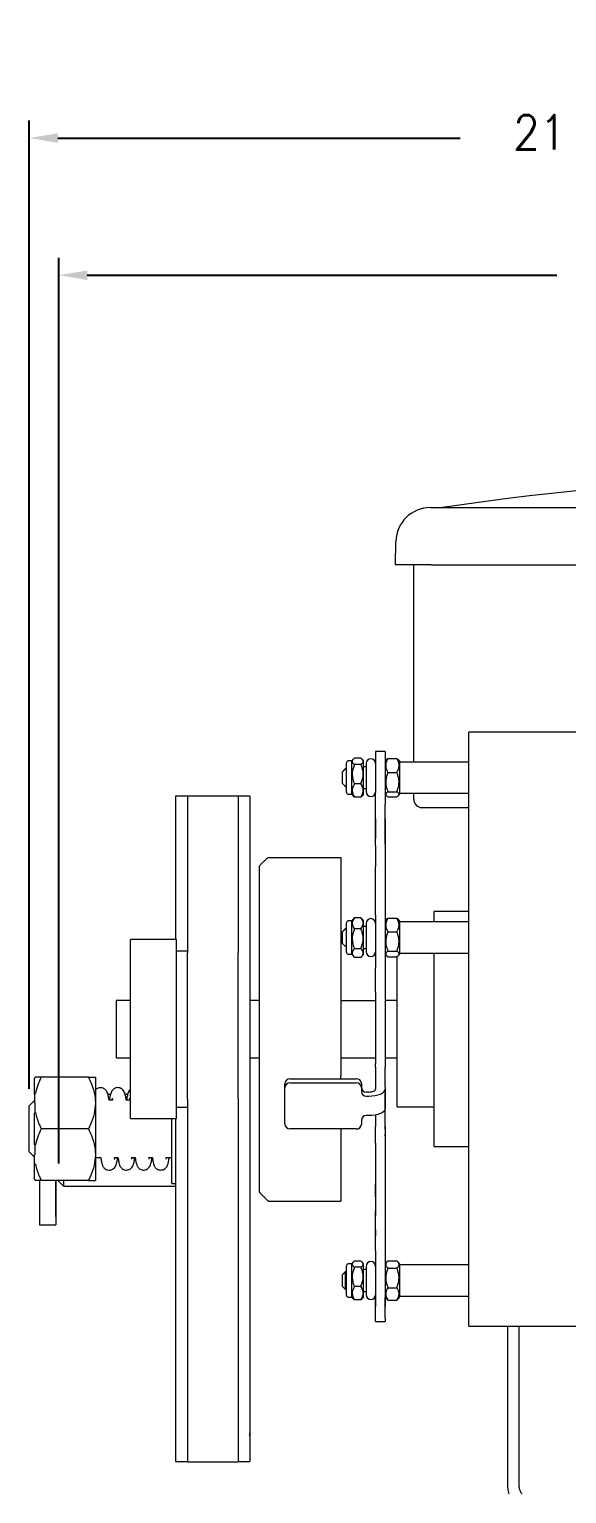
# Model space of a CAD drawing. Extents: x 2.5 to 54.8, y 8.1 to 42.4.
# Drawn here: x 2.52 to 8.38, y 26.49 to 42.45 of the extents above; entities that cross this region are included whole.
import ezdxf

# ---------------------------------------------------------------- set-up
doc = ezdxf.new("R2010")
doc.units = 0
doc.header["$LTSCALE"] = 0.5
doc.header["$MEASUREMENT"] = 0
doc.layers.get('Defpoints').update_dxf_attribs({"linetype": 'CONTINUOUS'})
doc.layers.add('DIM', color=1, linetype='CONTINUOUS')
doc.layers.add('OBJ', color=3, linetype='CONTINUOUS')
doc.styles.add('ROMANS', font='romans.shx', dxfattribs={"width": 0.9, "height": 0.375})
doc.dimstyles.new('GENIE', dxfattribs={"dimscale": 2, "dimtxt": 0.25, "dimasz": 0.156, "dimexe": 0.095, "dimexo": 0.0925, "dimgap": 0.095, "dimtad": 0, "dimtih": 1, "dimtoh": 1, "dimdec": 5, "dimzin": 4, "dimdsep": 46, "dimlunit": 5, "dimtxsty": 'ROMANS', "dimcen": 0.09, "dimadec": 0, "dimazin": 0, "dimtfac": 1, "dimtdec": 5, "dimtofl": 0, "dimtmove": 0, "dimatfit": 3, "dimfxl": 0, "dimfrac": 2, "dimtolj": 1, "dimtzin": 4, "dimarcsym": 0})
doc.dimstyles.new('GENIE1', dxfattribs={"dimscale": 2, "dimtxt": 0.25, "dimasz": 0.156, "dimexe": 0.095, "dimexo": 0.0925, "dimgap": 0.095, "dimtad": 0, "dimtih": 1, "dimtoh": 1, "dimdec": 5, "dimlfac": 1.333333, "dimzin": 4, "dimdsep": 46, "dimlunit": 5, "dimtxsty": 'ROMANS', "dimcen": 0.09, "dimadec": 0, "dimazin": 0, "dimtfac": 1, "dimtdec": 5, "dimtofl": 0, "dimtmove": 0, "dimatfit": 3, "dimfxl": 0, "dimfrac": 2, "dimtolj": 1, "dimtzin": 4, "dimarcsym": 0})

# ---------------------------------------------------------------- blocks, each defined once
blk = doc.blocks.new('*D32')
at = {"layer": 'Defpoints', "color": 0}
for p in [(18.834, 39.767), (18.834, 30.782), (2.841, 29.905)]:
    blk.add_point(p, dxfattribs=at)
at = {"layer": 'DIM', "color": 0, "lineweight": -2}
for p, q in [((2.841, 30.09), (2.841, 39.957)), ((18.834, 30.967), (18.834, 39.957)), ((3.153, 39.767), (8.269, 39.767)), ((18.522, 39.767), (13.406, 39.767))]:
    blk.add_line(p, q, dxfattribs=at)
at = {"layer": 'DIM', "color": 0}
for points in [[(3.153, 39.819), (3.153, 39.715), (2.841, 39.767)], [(18.522, 39.819), (18.522, 39.715), (18.834, 39.767)]]:
    blk.add_solid(points, dxfattribs=at)
at = {"layer": 'DIM', "color": 0, "insert": (10.838, 39.767), "char_height": 0.375, "attachment_point": 5, "style": 'ROMANS'}
blk.add_mtext('\\A1;16\\POPERATOR OUTPUT\\PSHAFT LENGTH', dxfattribs=at)
blk = doc.blocks.new('*D34')
at = {"layer": 'Defpoints', "color": 0}
for p in [(2.521, 41.261), (2.521, 30.72), (18.834, 30.782)]:
    blk.add_point(p, dxfattribs=at)
at = {"layer": 'DIM', "color": 0, "lineweight": -2}
for p, q in [((2.521, 30.905), (2.521, 41.451)), ((18.834, 30.967), (18.834, 41.451)), ((2.833, 41.261), (7.217, 41.261)), ((18.522, 41.261), (14.138, 41.261))]:
    blk.add_line(p, q, dxfattribs=at)
at = {"layer": 'DIM', "color": 0}
for points in [[(2.833, 41.313), (2.833, 41.209), (2.521, 41.261)], [(18.522, 41.313), (18.522, 41.209), (18.834, 41.261)]]:
    blk.add_solid(points, dxfattribs=at)
at = {"layer": 'DIM', "color": 0, "insert": (10.678, 41.261), "char_height": 0.375, "attachment_point": 5, "style": 'ROMANS'}
blk.add_mtext('\\A1;21 3/4 OVERALL LENGTH', dxfattribs=at)

msp = doc.modelspace()

# ---------------------------------------------------------------- linework, layer by layer
at = {"layer": 'OBJ', "linetype": 'Continuous', "lineweight": 15}
for p, q in [((6.8903291, 37.2350812), (6.8968199, 37.2350812)), ((6.8968199, 37.2350812), (14.7718184, 37.2350812)), ((6.5109104, 36.6100773), (6.5153877, 36.8666307)), ((6.8968199, 36.6100773), (6.5109104, 36.6100773)), ((6.7093093, 34.4635497), (6.7093093, 36.6100773)), ((6.8968199, 36.6100773), (14.7718184, 36.6100773)), ((7.30881, 28.514443), (7.30881, 34.7893478)), ((6.0338104, 34.4656711), (6.0338104, 34.4750577)), ((6.0338104, 34.1120513), (6.0338104, 34.4656711)), ((6.1338101, 34.5057142), (6.0638098, 34.5057142)), ((6.1638095, 34.4656711), (6.1638095, 34.4750577)), ((6.1638095, 34.1120513), (6.1638095, 34.4656711)), ((6.2942076, 34.5770426), (6.2942076, 34.4059726)), ((6.3988114, 34.5770426), (6.3988114, 34.4059726)), ((6.4288108, 34.5026541), (6.5248072, 34.5026541)), ((6.5548113, 34.4750577), (6.5548113, 34.4218359)), ((5.9338107, 34.2285572), (5.9338107, 34.3585517)), ((5.9763083, 34.4467102), (5.9763083, 34.4550643)), ((5.9763083, 34.1320447), (5.9763083, 34.4467102)), ((6.1338101, 34.4370045), (6.0638098, 34.4370045)), ((6.1912089, 34.4480525), (6.1912089, 34.1390564)), ((6.2942076, 34.4059726), (6.2942076, 34.132758)), ((6.3988114, 34.4059726), (6.3988114, 34.132758)), ((6.4288108, 34.3494843), (6.5248072, 34.3494843)), ((6.5548113, 34.4218359), (6.5548113, 34.1120513)), ((6.1338101, 34.2248402), (6.0638098, 34.2248402)), ((4.1150101, 34.0900023), (4.1150101, 32.5293462)), ((4.1150101, 34.0836006), (4.1150101, 34.0842765)), ((4.2445071, 34.0899366), (4.2435074, 34.0900023)), ((4.2445071, 34.0917106), (4.2445071, 34.0152196)), ((4.2445071, 34.0152196), (4.2445071, 32.386417)), ((4.7965071, 34.0917106), (4.7965071, 34.0152196)), ((4.7965071, 34.0152196), (4.7965071, 32.386417)), ((4.9240094, 34.0900023), (4.9240094, 30.7525035)), ((6.1338101, 34.0813854), (6.0638098, 34.0813854)), ((6.2942076, 34.0053261), (6.2942076, 34.132758)), ((6.2942076, 33.5803872), (6.2942076, 34.0053261)), ((6.3988114, 34.132758), (6.3988114, 34.0053261)), ((6.3988114, 33.5681472), (6.3988114, 34.0053261)), ((6.4288108, 34.1403893), (6.5248072, 34.1403893)), ((6.4288108, 34.0844548), (6.5248072, 34.0844548)), ((6.7093093, 34.0572995), (6.7093093, 34.1235498)), ((6.2942076, 33.8491995), (6.2942076, 33.631544)), ((6.3988114, 33.8491995), (6.3988114, 33.631544)), ((6.7991105, 33.9674983), (6.8639106, 33.9674983)), ((6.8639106, 33.9674983), (7.30881, 33.9674983)), ((6.2942076, 33.5518146), (6.2942076, 33.631544)), ((6.2942076, 33.5518146), (6.2942076, 33.3242375)), ((6.3988114, 33.631544), (6.3988114, 33.5518146)), ((6.3988114, 33.5518146), (6.3988114, 33.3242375)), ((5.1246096, 33.4239039), (5.9146105, 33.4239039)), ((5.9146105, 33.4239039), (5.9146105, 31.0490765)), ((5.0246099, 33.3293531), (5.0246099, 29.7793474)), ((6.2942076, 32.9920002), (6.2942076, 33.3242375)), ((6.3988114, 33.3242375), (6.3988114, 32.9920002)), ((6.2942076, 32.7955302), (6.2942076, 32.9920002)), ((6.3988114, 32.9920002), (6.3988114, 32.7955302)), ((5.9763083, 32.4060537), (5.9763083, 32.712844)), ((6.0338104, 32.3880597), (6.0338104, 32.7328467)), ((6.1338101, 32.767286), (6.0638098, 32.767286)), ((6.1638095, 32.3880597), (6.1638095, 32.7328467)), ((6.1912089, 32.7058416), (6.1912089, 32.3968361)), ((6.2942076, 32.7955302), (6.2942076, 32.3155673)), ((6.3988114, 32.7955302), (6.3988114, 32.3155673)), ((6.4288108, 32.7620577), (6.5248072, 32.7620577)), ((6.5548113, 32.7328467), (6.5548113, 32.3775092)), ((6.9338077, 32.7213388), (6.9338077, 32.834353)), ((5.9338107, 32.4863369), (5.9338107, 32.6163408)), ((6.1338101, 32.645899), (6.0638098, 32.645899)), ((6.4288108, 32.6136468), (6.5248072, 32.6136468)), ((3.6240087, 30.6381471), (3.6240087, 32.5293462)), ((4.1240072, 30.5793497), (4.1240072, 32.5293462)), ((4.2445071, 32.404289), (4.2435074, 32.4043454)), ((4.2445071, 30.794316), (4.2445071, 32.386417)), ((4.7965071, 30.794316), (4.7965071, 32.386417)), ((5.9763083, 32.3898337), (5.9763083, 32.4060537)), ((6.0338104, 32.369831), (6.0338104, 32.3880597)), ((6.1338101, 32.4299519), (6.0638098, 32.4299519)), ((6.1638095, 32.369831), (6.1638095, 32.3880597)), ((6.4288108, 32.402928), (6.5248072, 32.402928)), ((6.1338101, 32.3353823), (6.0638098, 32.3353823)), ((6.2942076, 32.3155673), (6.2942076, 32.2204251)), ((6.3988114, 32.3155673), (6.3988114, 32.2204251)), ((6.4288108, 32.34062), (6.5248072, 32.34062)), ((6.5288105, 30.7584311), (6.5288105, 32.3498282)), ((6.5548113, 32.3775092), (6.5548113, 32.369831)), ((6.9338077, 30.3515426), (6.9338077, 32.3813389)), ((6.2942076, 31.9618912), (6.2942076, 32.2204251)), ((6.3988114, 32.2204251), (6.3988114, 31.9618912)), ((6.2942076, 31.9618912), (6.2942076, 31.1758514)), ((6.3988114, 32.035463), (6.3988114, 32.0298405)), ((6.3988114, 32.0298405), (6.3988114, 31.9493554)), ((6.3988114, 31.9618912), (6.3988114, 31.1758514)), ((6.3988114, 31.9493554), (6.3988114, 31.9437376)), ((3.4688113, 31.8668476), (3.4688113, 31.8191498)), ((3.4688113, 31.8191498), (3.4688113, 31.4581615)), ((5.9146105, 31.8668476), (6.2942076, 31.8668476)), ((3.4688113, 31.4581615), (3.4688113, 31.2418483)), ((5.9146105, 31.2418483), (6.2942076, 31.2418483)), ((6.2942076, 31.1412103), (6.2942076, 31.1758514)), ((6.2942076, 31.1396193), (6.2942076, 31.1742604)), ((6.2942076, 31.1396193), (6.2942076, 30.9221046)), ((6.3988114, 31.1758514), (6.3988114, 31.1412103)), ((6.3988114, 31.1742604), (6.3988114, 31.1396193)), ((6.3988114, 30.9221046), (6.3988114, 31.1396193)), ((2.5758117, 30.8462002), (2.5758117, 31.0170496)), ((2.6328491, 31.0299984), (2.5867189, 31.0299984)), ((3.1658085, 31.0299984), (2.6508103, 31.0299984)), ((2.8408083, 31.0299984), (2.808772, 31.0299984)), ((3.2408071, 31.0299984), (3.2408071, 30.7487489)), ((5.3038084, 30.9148581), (5.3038084, 30.9590641)), ((5.3638072, 31.0134405), (6.0692071, 31.0134405)), ((5.3638072, 30.9692345), (6.0838079, 30.9692345)), ((5.9146105, 31.0134405), (5.9146105, 31.0490765)), ((6.0692071, 31.0134405), (6.0838079, 31.0134405)), ((6.1388084, 30.9635931), (6.1388084, 30.9193872)), ((2.5758117, 30.8462002), (2.5758117, 30.7490634)), ((4.2445071, 30.794316), (4.2445071, 27.2253916)), ((4.7965071, 30.794316), (4.7965071, 27.2253916)), ((5.3038084, 30.5206133), (5.3038084, 30.9148581)), ((6.1388084, 30.9193872), (6.1388084, 30.8740735)), ((6.2195093, 30.8684322), (6.1938089, 30.8684322)), ((6.1938089, 30.8242262), (6.2195093, 30.8242262)), ((6.2942076, 30.9221046), (6.2942076, 30.8999992)), ((6.3988114, 30.9221046), (6.3988114, 30.8999992)), ((6.3988114, 30.8999992), (6.3988114, 30.6870182)), ((6.3988114, 30.8701687), (6.3988114, 30.8593179)), ((6.3988114, 30.4642001), (6.3988114, 30.8593179)), ((2.5208112, 30.2154985), (2.5208112, 30.7195004)), ((2.5758117, 30.2966453), (2.5758117, 30.6383536)), ((2.58081, 30.7477539), (2.58081, 30.6446426)), ((3.2408071, 30.7487489), (3.2408071, 30.18625)), ((3.6240087, 30.5793497), (3.6240087, 30.6381471)), ((4.2435074, 30.7043505), (4.2445071, 30.7044115)), ((4.9240094, 30.7525035), (4.9240094, 26.8450014)), ((6.3988114, 30.4916088), (6.3988114, 30.7091236)), ((6.5288105, 30.7073495), (6.5288105, 30.7584311)), ((4.0750093, 29.873748), (4.0750093, 30.5793497)), ((4.1150101, 30.5793497), (4.1150101, 26.8624087)), ((6.1388084, 30.5613979), (6.1388084, 30.5160796)), ((6.2195093, 30.6112452), (6.1938089, 30.6112452)), ((6.2942076, 30.6181303), (6.2942076, 30.4916088)), ((6.2942076, 30.41187), (6.2942076, 30.4916088)), ((6.3988114, 30.4916088), (6.3988114, 30.41187)), ((3.1658085, 30.4674995), (2.6508103, 30.4674995)), ((6.0838079, 30.4662323), (5.3638072, 30.4662323)), ((5.9146105, 30.4662323), (5.9146105, 29.6793477)), ((6.2942076, 30.3900651), (6.2942076, 30.41187)), ((6.2942076, 30.3103309), (6.2942076, 30.3900651)), ((6.3988114, 30.4642001), (6.3988114, 30.4254899)), ((6.3988114, 30.4554894), (6.3988114, 30.4254899)), ((6.3988114, 30.3900651), (6.3988114, 30.41187)), ((6.3988114, 30.403929), (6.3988114, 30.3044878)), ((6.3988114, 30.3900651), (6.3988114, 30.3103309)), ((6.9338077, 30.2743476), (6.9338077, 30.3515426)), ((2.5758117, 30.0888035), (2.5758117, 30.1859356)), ((2.58081, 30.2901076), (2.58081, 30.1855085)), ((3.2408071, 30.18625), (3.2408071, 29.9050006)), ((6.2942076, 30.3103309), (6.2942076, 29.5242912)), ((6.3988114, 30.3103309), (6.3988114, 29.5242912)), ((6.3988114, 30.3044878), (6.3988114, 30.2888123)), ((2.5758117, 29.9179493), (2.5758117, 30.0888035)), ((2.6328116, 29.9050006), (2.5867189, 29.9050006)), ((3.1658085, 29.9050006), (2.6508103, 29.9050006)), ((2.8087345, 29.9050006), (2.8087345, 29.4235171)), ((2.8087345, 29.9050006), (2.8087345, 29.5135154)), ((2.8408083, 29.9050006), (2.8088095, 29.9050006)), ((2.8343081, 29.9030012), (2.8343081, 29.9050006)), ((2.8943117, 29.9050006), (2.8943117, 29.8430024)), ((6.2939448, 29.727726), (6.2938274, 29.8643474)), ((6.2941747, 29.3775042), (6.2940011, 29.5740071)), ((6.2942076, 29.141972), (6.2942076, 29.5242912)), ((6.3988114, 29.5242912), (6.3988114, 29.141972)), ((2.6328116, 29.4235171), (2.8087345, 29.4235171)), ((2.8088095, 29.5135154), (2.8087345, 29.5135154)), ((6.2941747, 29.3684414), (6.2941747, 29.3775042)), ((6.2941747, 29.3684414), (6.2941841, 29.328572)), ((6.2941841, 29.328572), (6.2942076, 29.2989903)), ((6.2942076, 29.141972), (6.2942076, 28.8805798)), ((6.3988114, 29.141972), (6.3988114, 28.8805798)), ((5.9338107, 28.8054028), (5.9338107, 28.8801433)), ((5.9638101, 28.9101474), (5.9638101, 28.8009067)), ((5.9763083, 28.653641), (5.9763083, 28.9766512)), ((6.0338104, 28.6336382), (6.0338104, 28.996654)), ((6.1338101, 29.0268317), (6.0638098, 29.0268317)), ((6.1338101, 28.9603327), (6.0638098, 28.9603327)), ((6.1638095, 28.6336382), (6.1638095, 28.996654)), ((6.1912089, 28.9696441), (6.1912089, 28.6606433)), ((6.2942076, 28.8805798), (6.2942076, 28.5316532)), ((6.3988114, 28.8805798), (6.3988114, 28.5316532)), ((6.4288108, 29.0290517), (6.5248072, 29.0290517)), ((6.4288108, 28.9510728), (6.5248072, 28.9510728)), ((6.5548113, 28.996654), (6.5548113, 28.6336382)), ((5.9338107, 28.7501442), (5.9338107, 28.8054028)), ((5.9638101, 28.8009067), (5.9638101, 28.7201447)), ((6.1338101, 28.748647), (6.0638098, 28.748647)), ((6.4288108, 28.7371672), (6.5248072, 28.7371672)), ((6.1338101, 28.6034604), (6.0638098, 28.6034604)), ((6.2942076, 28.403982), (6.2942076, 28.6315638)), ((6.3988114, 28.403982), (6.3988114, 28.6315638)), ((6.4288108, 28.6012405), (6.5248072, 28.6012405)), ((6.2942076, 28.3693409), (6.2942076, 28.403982)), ((6.3988114, 28.403982), (6.3988114, 28.3693409)), ((7.30881, 28.3193481), (7.30881, 28.514443)), ((7.7353071, 28.25115), (7.7353071, 28.3193481)), ((7.7353071, 27.8682113), (7.7353071, 28.3193481)), ((7.7353071, 28.1640991), (7.7353071, 28.25115)), ((7.8553095, 28.3193481), (7.8553095, 26.8424999)), ((7.7353071, 26.6412286), (7.7353071, 28.1640991)), ((4.2445071, 27.2253916), (4.2445071, 26.8417161)), ((4.7965071, 27.2253916), (4.7965071, 26.8417161)), ((4.1156798, 26.8624106), (4.1150094, 26.856229)), ((4.1150094, 26.856229), (4.1156798, 26.8513959)), ((4.1150101, 26.8624087), (4.1156813, 26.8624087)), ((4.1150101, 26.8617376), (4.1156813, 26.8624087)), ((4.1150101, 26.8624087), (4.1150101, 26.8617376)), ((4.1150101, 26.8617376), (4.1150101, 26.8562277)), ((4.1150101, 26.8562277), (4.1150101, 26.8507225)), ((4.1150101, 26.8513936), (4.1150101, 26.8450014)), ((4.1150101, 26.8507225), (4.1156813, 26.8513936)), ((4.2435074, 26.8450014), (4.2445071, 26.8450624)), ((7.8553095, 26.8424999), (7.8553095, 26.5924983)), ((7.7353071, 26.5750017), (7.7353071, 26.6412286)), ((7.8553095, 26.5924983), (7.8553095, 26.5750017))]:
    msp.add_line(p, q, dxfattribs=at)
at = {"layer": 'OBJ', "linetype": 'Continuous', "lineweight": 15, "flags": 128}
for points in [[(6.2195093, 30.8242262), (6.2544884, 30.8256811), (6.2881251, 30.8299943), (6.3191242, 30.8369966), (6.3462936, 30.8464207), (6.3685914, 30.8579005), (6.3851586, 30.8710041), (6.3953665, 30.8852201), (6.3988114, 30.8999992)], [(6.2195093, 30.8684322), (6.234082, 30.8690377), (6.2480961, 30.8708352), (6.261012, 30.8737497), (6.2723322, 30.877678), (6.2816202, 30.8824604), (6.288524, 30.8879187), (6.2927761, 30.8938416), (6.2942076, 30.8999992)], [(6.3988114, 30.6870182), (6.3953665, 30.6722344), (6.3851586, 30.6580184), (6.3685914, 30.6449195), (6.3462936, 30.633435), (6.3191242, 30.6240156), (6.2881251, 30.6170133), (6.2544884, 30.6127001), (6.2195093, 30.6112452)]]:
    msp.add_lwpolyline(points, dxfattribs=at)
at = {"layer": 'OBJ', "linetype": 'Continuous', "lineweight": 15}
for centre, radius, start, end in [((10.8343188, 12.5274949), 25, 81.22816688, 98.77183312), ((6.8903303, 36.8600817), 0.375, 90, 179), ((5.9963094, 34.4550597), 0.02, 90, 180), ((6.2427094, 34.4480537), 0.0515, 0, 180), ((5.9963094, 34.132047), 0.02, 180, 270), ((6.2427094, 34.1390537), 0.0515, 180, 0), ((6.7991094, 34.0573), 0.0898, 180, 270), ((5.9963094, 32.7128444), 0.02, 90, 180), ((6.2427094, 32.7058381), 0.0515, 0, 180), ((5.9963094, 32.3898317), 0.02, 180, 270), ((6.2427094, 32.3968381), 0.0515, 180, 0), ((5.3611305, 30.9561044), 0.0573985, 87.32706925, 177.04427814), ((5.3611305, 30.9118984), 0.0573985, 87.32706925, 177.04427814), ((6.0862684, 30.9608885), 0.0526096, 2.94691698, 92.68067316), ((6.0862684, 30.9166825), 0.0526096, 2.94691698, 92.68067316), ((6.1913509, 30.920987), 0.0526122, 182.94977963, 272.67781051), ((6.1913509, 30.876781), 0.0526122, 182.94977963, 272.67781051), ((5.3611322, 30.52357), 0.0574001, 182.95260235, 272.67112903), ((6.0862619, 30.5187915), 0.0526165, 267.32681389, 357.04559597), ((6.1913575, 30.5586832), 0.0526191, 87.32967578, 177.04273407), ((5.9963094, 28.9766517), 0.02, 90, 180), ((6.2427094, 28.9696454), 0.0515, 0, 180), ((5.9963094, 28.653639), 0.02, 180, 270), ((6.2427094, 28.6606454), 0.0515, 180, 0)]:
    msp.add_arc(centre, radius, start, end, dxfattribs=at)
for points in [[(10.9213115, 34.7893478), (7.30881, 34.7893478)], [(6.0338104, 34.4750577), (5.9963111, 34.4750577)], [(6.0477072, 34.4912776), (6.0338104, 34.4750577)], [(6.1638095, 34.4750577), (6.149908, 34.4912776)], [(6.3988114, 34.5770426), (6.2942076, 34.5770426)], [(6.4111735, 34.4894848), (6.3988114, 34.4750577)], [(6.5248072, 34.5026541), (6.5404217, 34.4876169)], [(6.5548113, 34.4750577), (6.5425102, 34.4894097)], [(7.30881, 34.4635497), (6.5548113, 34.4635497)], [(5.9638101, 34.3885511), (5.9338107, 34.3585517)], [(5.9763083, 34.3885511), (5.9638101, 34.3885511)], [(6.1912089, 34.4125526), (6.1638095, 34.4125526)], [(5.9338107, 34.2285572), (5.9638101, 34.1985578)], [(5.9638101, 34.1985578), (5.9763083, 34.1985578)], [(6.1638095, 34.1745564), (6.1912089, 34.1745564)], [(4.2435074, 34.0900023), (4.1150101, 34.0900023)], [(4.7965071, 34.0917106), (4.2445071, 34.0917106)], [(4.9240094, 34.0900023), (4.7965071, 34.0900023)], [(5.9963111, 34.1120513), (6.0338104, 34.1120513)], [(6.0338104, 34.1120513), (6.0477072, 34.0958313)], [(6.149908, 34.0958313), (6.1638095, 34.1120513)], [(6.3988114, 34.1120513), (6.4111735, 34.0976241)], [(6.5425102, 34.0976992), (6.5548113, 34.1120513)], [(6.5548113, 34.1235498), (7.30881, 34.1235498)], [(5.1066765, 33.4114198), (5.0246099, 33.3293531)], [(6.0338104, 32.7328467), (5.9963111, 32.7328467)], [(6.0568872, 32.7597674), (6.0338104, 32.7328467)], [(6.0566901, 32.7595233), (6.0638098, 32.767286)], [(6.1338101, 32.767286), (6.1409298, 32.7595233)], [(6.1638095, 32.7328467), (6.140728, 32.7597674)], [(6.4110468, 32.7471237), (6.3988114, 32.7328467)], [(6.5548113, 32.7328467), (6.5425712, 32.7471237)], [(7.30881, 32.7213388), (6.5548113, 32.7213388)], [(7.30881, 32.834353), (6.9338077, 32.834353)], [(5.9638101, 32.6463402), (5.9338107, 32.6163408)], [(5.9763083, 32.6463402), (5.9638101, 32.6463402)], [(6.1912089, 32.6703416), (6.1638095, 32.6703416)], [(4.1240072, 32.5293462), (3.6240087, 32.5293462)], [(4.2435074, 32.4043454), (4.1240072, 32.4043454)], [(5.9338107, 32.4863369), (5.9638101, 32.4563375)], [(5.9638101, 32.4563375), (5.9763083, 32.4563375)], [(6.1638095, 32.4323361), (6.1912089, 32.4323361)], [(5.9963111, 32.369831), (6.0338104, 32.369831)], [(6.0338104, 32.369831), (6.0568872, 32.3429009)], [(6.140728, 32.3429009), (6.1638095, 32.369831)], [(6.3988114, 32.369831), (6.4110468, 32.355554)], [(6.3988114, 32.3615239), (6.404035, 32.3637391)], [(6.5425712, 32.355554), (6.5548113, 32.369831)], [(6.5548113, 32.3813389), (7.30881, 32.3813389)], [(3.6240087, 31.8668476), (3.4688113, 31.8668476)], [(5.0246099, 31.8668476), (4.9240094, 31.8668476)], [(6.5288105, 31.8668476), (6.3988114, 31.8668476)], [(3.4688113, 31.2418483), (3.6240087, 31.2418483)], [(4.9240094, 31.2418483), (5.0246099, 31.2418483)], [(6.3988114, 31.2418483), (6.5288105, 31.2418483)], [(2.5758117, 30.8462002), (2.5867189, 30.8526722)], [(3.4057243, 30.8419997), (3.3772595, 30.8419997)], [(3.5931738, 30.8419997), (3.5654788, 30.8419997)], [(2.5758117, 30.7745009), (2.5208112, 30.7195004)], [(2.5867189, 30.6448256), (2.5758117, 30.6383536)], [(3.4281394, 30.7794993), (3.3897859, 30.7794993)], [(3.6157532, 30.7794993), (3.5771228, 30.7794993)], [(4.1240072, 30.7043505), (4.2435074, 30.7043505)], [(6.5288105, 30.7073495), (6.9338077, 30.7073495)], [(3.6240087, 30.5793497), (4.1240072, 30.5793497)], [(2.5208112, 30.2154985), (2.5758117, 30.160498)], [(2.5758117, 30.2966453), (2.5867189, 30.2901733)], [(3.2408071, 30.1554997), (3.2995013, 30.1554997)], [(3.44871, 30.1554997), (3.487162, 30.1554997)], [(3.6362159, 30.1554997), (3.6747195, 30.1554997)], [(3.8236091, 30.1554997), (3.861972, 30.1554997)], [(4.0111526, 30.1554997), (4.0750093, 30.1554997)], [(6.9338077, 30.2743476), (7.30881, 30.2743476)], [(2.5867189, 30.0823267), (2.5758117, 30.0888035)], [(2.6328116, 29.9050006), (2.6328116, 29.4235171)], [(2.8088095, 29.5135154), (2.8088095, 29.9050006)], [(2.8343081, 29.9030012), (2.8943117, 29.8430024)], [(2.8943117, 29.8430024), (4.1070081, 29.8430024)], [(4.0750093, 29.873748), (4.1070081, 29.873748)], [(6.2938415, 29.8430024), (6.2942076, 29.8430024)], [(5.0246099, 29.7793474), (5.1246096, 29.6793477)], [(5.1246096, 29.6793477), (5.9146105, 29.6793477)], [(5.9638101, 28.9101474), (5.9338107, 28.8801433)], [(5.9763083, 28.9101474), (5.9638101, 28.9101474)], [(6.0338104, 28.996654), (5.9963111, 28.996654)], [(6.0471111, 29.0121699), (6.0338104, 28.996654)], [(6.1638095, 28.996654), (6.1505088, 29.0121699)], [(6.1912089, 28.9341442), (6.1638095, 28.9341442)], [(6.4155101, 29.0161358), (6.3988114, 28.996654)], [(6.5548113, 28.996654), (6.5381079, 29.0161358)], [(7.30881, 28.985146), (6.5548113, 28.985146)], [(5.9338107, 28.7501442), (5.9638101, 28.7201447)], [(5.9638101, 28.7201447), (5.9763083, 28.7201447)], [(5.9963111, 28.6336382), (6.0338104, 28.6336382)], [(6.0338104, 28.6336382), (6.0471111, 28.6181222)], [(6.1505088, 28.6181222), (6.1638095, 28.6336382)], [(6.1638095, 28.6961433), (6.1912089, 28.6961433)], [(6.3988114, 28.6336382), (6.4155101, 28.6141564)], [(6.5381079, 28.6141564), (6.5548113, 28.6336382)], [(6.5548113, 28.6451461), (7.30881, 28.6451461)], [(6.2942076, 28.3693409), (6.3988114, 28.3693409)], [(7.30881, 28.3193481), (17.1838072, 28.3193481)], [(4.924873, 27.1536643), (4.9247369, 27.1235991)], [(4.9247369, 27.121168), (4.924873, 27.1515898)], [(4.1150101, 26.8450014), (4.2435074, 26.8450014)], [(4.2445071, 26.8417161), (4.7965071, 26.8417161)], [(4.7965071, 26.8450014), (4.9240094, 26.8450014)]]:
    msp.add_open_spline(points, degree=1, dxfattribs=at)
for points, knots in [([(6.0638098, 34.5057142), (6.0613001, 34.5037838), (6.0481961, 34.4937048), (6.0331295, 34.4734672), (6.0450515, 34.451712), (6.060001, 34.4399908), (6.0638098, 34.4370045)], [0, 0, 0, 0, 0.0887165171, 0.4632216975, 0.8632408333, 1, 1, 1, 1]), ([(6.1338101, 34.4370045), (6.1376189, 34.4399908), (6.1525684, 34.451712), (6.1644904, 34.4734672), (6.1494238, 34.4937048), (6.1363198, 34.5037838), (6.1338101, 34.5057142)], [0, 0, 0, 0, 0.1367591667, 0.5367783025, 0.9112834829, 1, 1, 1, 1]), ([(6.4288108, 34.5026541), (6.4250003, 34.4959987), (6.4100426, 34.4698742), (6.3981241, 34.4213742), (6.4132006, 34.3762906), (6.4263012, 34.3537939), (6.4288108, 34.3494843)], [0, 0, 0, 0, 0.1367456687, 0.5367703807, 0.9112612324, 1, 1, 1, 1]), ([(6.4132573, 34.4877013), (6.4138863, 34.489841), (6.4154197, 34.4950577), (6.4238427, 34.4998358), (6.4288108, 34.5026541)], [0, 0, 0, 0, 0.4101648076, 1, 1, 1, 1]), ([(6.5248072, 34.3494843), (6.5273185, 34.3537938), (6.5404273, 34.3762884), (6.5554895, 34.4213754), (6.5435757, 34.4698742), (6.5286178, 34.4959987), (6.5248072, 34.5026541)], [0, 0, 0, 0, 0.0887462866, 0.4632314673, 0.8632548021, 1, 1, 1, 1]), ([(6.0638098, 34.4370045), (6.0532412, 34.4080517), (6.0319827, 34.3498139), (6.0433532, 34.2748668), (6.0594038, 34.2356151), (6.0638098, 34.2248402)], [0, 0, 0, 0, 0.4176765777, 0.8401464006, 1, 1, 1, 1]), ([(6.1338101, 34.2248402), (6.1443763, 34.2537899), (6.165631, 34.3120245), (6.1542639, 34.3869711), (6.1382162, 34.4262265), (6.1338101, 34.4370045)], [0, 0, 0, 0, 0.4176351427, 0.840104256, 1, 1, 1, 1]), ([(6.4288108, 34.3494843), (6.4182422, 34.3209514), (6.3969833, 34.2635575), (6.4083553, 34.1896945), (6.4244048, 34.1510094), (6.4288108, 34.1403893)], [0, 0, 0, 0, 0.4176649896, 0.8401331841, 1, 1, 1, 1]), ([(6.5248072, 34.1403893), (6.5353758, 34.1689222), (6.5566348, 34.2263163), (6.5452625, 34.3001796), (6.5292132, 34.3388642), (6.5248072, 34.3494843)], [0, 0, 0, 0, 0.41766238404, 0.84013061264, 1, 1, 1, 1]), ([(6.0638098, 34.2248402), (6.0532409, 34.2052626), (6.0319821, 34.1658834), (6.0433561, 34.1152171), (6.0594038, 34.0886732), (6.0638098, 34.0813854)], [0, 0, 0, 0, 0.4176676322, 0.8401171798, 1, 1, 1, 1]), ([(6.1338101, 34.0813854), (6.1443764, 34.100963), (6.1656301, 34.1403424), (6.1542643, 34.1910086), (6.1382162, 34.2175524), (6.1338101, 34.2248402)], [0, 0, 0, 0, 0.4176655369, 0.840115892, 1, 1, 1, 1]), ([(6.0638098, 34.0813854), (6.059531, 34.0843457), (6.0526484, 34.0891075), (6.0507455, 34.0942786), (6.0500257, 34.0962349)], [0, 0, 0, 0, 0.6216925041, 1, 1, 1, 1]), ([(6.1475942, 34.0962349), (6.1468744, 34.0942786), (6.1449715, 34.0891075), (6.1380889, 34.0843457), (6.1338101, 34.0813854)], [0, 0, 0, 0, 0.3783074959, 1, 1, 1, 1]), ([(6.4288108, 34.1403893), (6.4182421, 34.1327536), (6.3969835, 34.1173947), (6.4083553, 34.0976401), (6.4244048, 34.0872949), (6.4288108, 34.0844548)], [0, 0, 0, 0, 0.41767402, 0.8401354653, 1, 1, 1, 1]), ([(6.5248072, 34.0844548), (6.535376, 34.0920873), (6.5566352, 34.1074403), (6.5452611, 34.1271887), (6.5292131, 34.1375457), (6.5248072, 34.1403893)], [0, 0, 0, 0, 0.4176539269, 0.8401156355, 1, 1, 1, 1]), ([(5.1100933, 33.4113823), (5.110693, 33.4132071), (5.1120754, 33.4174126), (5.1200788, 33.4215575), (5.1246096, 33.4239039)], [0, 0, 0, 0, 0.43390136747, 1, 1, 1, 1]), ([(6.0638098, 32.767286), (6.0532411, 32.7507226), (6.031982, 32.7174049), (6.043355, 32.6745271), (6.0594038, 32.6520656), (6.0638098, 32.645899)], [0, 0, 0, 0, 0.4176573616, 0.8401247054, 1, 1, 1, 1]), ([(6.1338101, 32.645899), (6.144376, 32.6624659), (6.1656296, 32.6957902), (6.1542674, 32.7386713), (6.1382162, 32.7611229), (6.1338101, 32.767286)], [0, 0, 0, 0, 0.4176692765, 0.840145694, 1, 1, 1, 1]), ([(6.4288108, 32.7620577), (6.4182423, 32.7418086), (6.3969825, 32.7010752), (6.4083556, 32.6486445), (6.4244048, 32.6211852), (6.4288108, 32.6136468)], [0, 0, 0, 0, 0.41763606383, 0.84012368681, 1, 1, 1, 1]), ([(6.4140317, 32.746767), (6.4149378, 32.7491655), (6.4169499, 32.7544915), (6.4246038, 32.759374), (6.4288108, 32.7620577)], [0, 0, 0, 0, 0.4503414214, 1, 1, 1, 1]), ([(6.5248072, 32.6136468), (6.5353759, 32.6339001), (6.5566346, 32.6746388), (6.5452622, 32.7270596), (6.5292132, 32.7545191), (6.5248072, 32.7620577)], [0, 0, 0, 0, 0.4176716105, 0.8401307844, 1, 1, 1, 1]), ([(6.5248072, 32.7620577), (6.5290142, 32.759374), (6.5366681, 32.7544915), (6.5386802, 32.7491655), (6.5395863, 32.746767)], [0, 0, 0, 0, 0.5496585786, 1, 1, 1, 1]), ([(6.0638098, 32.645899), (6.0532413, 32.6164308), (6.0319826, 32.5571551), (6.0433529, 32.4808705), (6.0594038, 32.4409189), (6.0638098, 32.4299519)], [0, 0, 0, 0, 0.4176699305, 0.8401469055, 1, 1, 1, 1]), ([(6.1338101, 32.4299519), (6.144376, 32.4594202), (6.1656296, 32.5186962), (6.1542675, 32.5949807), (6.1382162, 32.6349321), (6.1338101, 32.645899)], [0, 0, 0, 0, 0.417667835, 0.8401456179, 1, 1, 1, 1]), ([(6.4288108, 32.6136468), (6.4182423, 32.5848948), (6.3969824, 32.5270566), (6.4083561, 32.4526198), (6.4244048, 32.4136317), (6.4288108, 32.402928)], [0, 0, 0, 0, 0.4176327134, 0.8401176245, 1, 1, 1, 1]), ([(6.5248072, 32.402928), (6.5353756, 32.431683), (6.5566341, 32.4895239), (6.5452649, 32.5639631), (6.5292132, 32.6029463), (6.5248072, 32.6136468)], [0, 0, 0, 0, 0.4176741985, 0.8401562218, 1, 1, 1, 1]), ([(6.0638098, 32.4299519), (6.0613001, 32.4272929), (6.0481967, 32.4134096), (6.0331285, 32.3855558), (6.0450544, 32.3556395), (6.060001, 32.3394961), (6.0638098, 32.3353823)], [0, 0, 0, 0, 0.08872164221, 0.46323106671, 0.86321861441, 1, 1, 1, 1]), ([(6.1338101, 32.3353823), (6.1376188, 32.3394961), (6.1525655, 32.3556395), (6.1644914, 32.3855558), (6.1494232, 32.4134096), (6.1363197, 32.4272929), (6.1338101, 32.4299519)], [0, 0, 0, 0, 0.13678138559, 0.53676893329, 0.91127835779, 1, 1, 1, 1]), ([(6.4288108, 32.402928), (6.4250003, 32.4002176), (6.4100456, 32.3895805), (6.3981244, 32.3698668), (6.4131979, 32.3515048), (6.4263012, 32.3423696), (6.4288108, 32.34062)], [0, 0, 0, 0, 0.1367741679, 0.5367785596, 0.9112803312, 1, 1, 1, 1]), ([(6.5248072, 32.34062), (6.5273186, 32.3423696), (6.54043, 32.3515039), (6.5554892, 32.3698673), (6.5435727, 32.3895805), (6.5286178, 32.4002176), (6.5248072, 32.402928)], [0, 0, 0, 0, 0.0887271898, 0.4632232895, 0.8632263032, 1, 1, 1, 1]), ([(2.5867189, 31.0299984), (2.5851086, 31.0280902), (2.581469, 31.0237772), (2.5778369, 31.0194579), (2.5758117, 31.0170496)], [0, 0, 0, 0, 0.4424307255, 1, 1, 1, 1]), ([(2.6508103, 31.0299984), (2.6372758, 31.0014104), (2.6100455, 30.9438936), (2.5945251, 30.8831993), (2.5867189, 30.8526722)], [0, 0, 0, 0, 0.4970355994, 1, 1, 1, 1]), ([(2.6508103, 31.0299984), (2.6394428, 31.0299984), (2.6120058, 31.0299984), (2.5960588, 31.0299984), (2.5867189, 31.0299984)], [0, 0, 0, 0, 0.4143134041, 1, 1, 1, 1]), ([(3.1658085, 31.0299984), (3.1855061, 30.9862652), (3.2256182, 30.897207), (3.2406951, 30.799963), (3.2408042, 30.7500724), (3.2408071, 30.7487489)], [0, 0, 0, 0, 0.4843455168, 0.9863212635, 1, 1, 1, 1]), ([(3.1658085, 31.0299984), (3.1769518, 31.0299984), (3.2033164, 31.0299984), (3.2337105, 31.0299984), (3.2384217, 31.0299984), (3.2408071, 31.0299984)], [0, 0, 0, 0, 0.2654627801, 0.6280779224, 1, 1, 1, 1]), ([(3.3898509, 30.7794993), (3.3880811, 30.7930379), (3.3841064, 30.8190157), (3.3760819, 30.8539419), (3.3626515, 30.8811775), (3.3479358, 30.8979748), (3.3313784, 30.908285), (3.3163214, 30.9137882), (3.299831, 30.9164696), (3.2807764, 30.9154078), (3.2615827, 30.9082765), (3.246349, 30.8997412), (3.2418873, 30.8912433), (3.2408071, 30.8891859)], [0.69126680017, 0.69126680017, 0.69126680017, 0.69126680017, 0.74701213865, 0.81205810349, 0.84867318131, 0.87856215965, 0.89100289196, 0.90321082216, 0.91899729954, 0.9391885839, 0.9634904514, 0.99116059626, 1, 1, 1, 1]), ([(3.5773535, 30.7794993), (3.5760982, 30.7889004), (3.5725498, 30.8127156), (3.5666568, 30.8429822), (3.5555844, 30.8720637), (3.5444769, 30.889237), (3.5306152, 30.9016231), (3.5159305, 30.9108003), (3.4941381, 30.9173525), (3.4722548, 30.9162647), (3.4558857, 30.9113327), (3.4416986, 30.9037021), (3.4252283, 30.8901657), (3.4089057, 30.862699), (3.399328, 30.8217719), (3.3951214, 30.7926748), (3.3932167, 30.7794993)], [0.584486628, 0.584486628, 0.584486628, 0.584486628, 0.61716280047, 0.67264769579, 0.7060539478, 0.73953752019, 0.75340616126, 0.76561186992, 0.78664631176, 0.80382279461, 0.81656958966, 0.82628440709, 0.84161165303, 0.89279534956, 0.95145617434, 1, 1, 1, 1]), ([(3.4243096, 30.8026465), (3.4242028, 30.8028098), (3.4223759, 30.8056034), (3.4257125, 30.7946552), (3.4280126, 30.7822528), (3.428475, 30.7794993)], [0, 0, 0, 0, 0.003073675098, 0.052578547769, 0.065954155968, 0.065954155968, 0.065954155968, 0.065954155968]), ([(3.6240087, 30.8987977), (3.6211591, 30.8963373), (3.6128497, 30.8891627), (3.5996869, 30.8685061), (3.5887305, 30.8324683), (3.5837844, 30.8025143), (3.5812559, 30.7829692), (3.580807, 30.7794993)], [0, 0, 0, 0, 0.0815100769, 0.2376875024, 0.6088735881, 0.9305606272, 1, 1, 1, 1]), ([(3.6117545, 30.8025667), (3.6118024, 30.8020303), (3.6119679, 30.8001781), (3.6141683, 30.7894217), (3.6157919, 30.7794993)], [0, 0, 0, 0, 0.019376284673, 0.066906669999, 0.066906669999, 0.066906669999, 0.066906669999]), ([(2.5867189, 30.6448256), (2.5988896, 30.6006404), (2.6155531, 30.5401439), (2.6433229, 30.4829266), (2.6508103, 30.4674995)], [0, 0, 0, 0, 0.7303763766, 1, 1, 1, 1]), ([(3.2408071, 30.7487489), (3.2379547, 30.7093817), (3.2321467, 30.6292242), (3.1985079, 30.5360224), (3.173178, 30.4829424), (3.1658085, 30.4674995)], [0, 0, 0, 0, 0.4062903313, 0.8272673339, 1, 1, 1, 1]), ([(2.6508103, 30.4674995), (2.6372758, 30.4389115), (2.6100455, 30.3813947), (2.5945251, 30.3207004), (2.5867189, 30.2901733)], [0, 0, 0, 0, 0.4970355994, 1, 1, 1, 1]), ([(3.1658085, 30.4674995), (3.1855061, 30.4237683), (3.225619, 30.3347126), (3.2406948, 30.2374477), (3.2408042, 30.1875719), (3.2408071, 30.18625)], [0, 0, 0, 0, 0.4843438736, 0.9863333932, 1, 1, 1, 1]), ([(3.2408071, 30.18625), (3.2379547, 30.1468828), (3.2321467, 30.0667254), (3.1985079, 29.9735235), (3.173178, 29.9204436), (3.1658085, 29.9050006)], [0, 0, 0, 0, 0.4062903313, 0.8272673339, 1, 1, 1, 1]), ([(3.29944, 30.1554997), (3.3017604, 30.1388444), (3.3063488, 30.1100879), (3.3134228, 30.0805447), (3.3220796, 30.0575974), (3.3398227, 30.0370833), (3.3569633, 30.0254847), (3.3779734, 30.0184384), (3.4033328, 30.018073), (3.4279864, 30.026196), (3.4563422, 30.0493812), (3.4694797, 30.0806503), (3.4768066, 30.1101089), (3.4812766, 30.1403949), (3.483506, 30.1554997)], [0.5325394898, 0.5325394898, 0.5325394898, 0.5325394898, 0.59546315562, 0.65320810685, 0.69801046406, 0.71711243164, 0.73614435527, 0.75533044835, 0.77545506654, 0.8001583028, 0.82804934359, 0.88182936727, 0.94106374475, 1, 1, 1, 1]), ([(3.4509111, 30.1366327), (3.4512573, 30.1365715), (3.4521448, 30.1364148), (3.4504292, 30.1443304), (3.4490314, 30.1525024), (3.4485453, 30.1554997)], [0, 0, 0, 0, 0.020966646012, 0.053761771639, 0.070361382223, 0.070361382223, 0.070361382223, 0.070361382223]), ([(3.4869209, 30.1554997), (3.4876622, 30.1502016), (3.490794, 30.1288497), (3.4963432, 30.0986258), (3.5024325, 30.0751969), (3.5118288, 30.0560776), (3.522605, 30.0416823), (3.538717, 30.028655), (3.5582087, 30.0201345), (3.5826865, 30.0172655), (3.6078492, 30.0226848), (3.6308366, 30.0372008), (3.6510712, 30.0634029), (3.6591877, 30.0895969), (3.6660953, 30.1194232), (3.6694947, 30.145644), (3.6707725, 30.1554997)], [0.58774389385, 0.58774389385, 0.58774389385, 0.58774389385, 0.60549231012, 0.66167699716, 0.70913615787, 0.7284333546, 0.74567517501, 0.76242001616, 0.7793588622, 0.79648682402, 0.81699425468, 0.84123264307, 0.86521415467, 0.91406210654, 0.96769833945, 1, 1, 1, 1]), ([(3.6389286, 30.1355016), (3.6389491, 30.135481), (3.6403268, 30.1340939), (3.6386372, 30.1394605), (3.6368724, 30.1495641), (3.6359537, 30.1554997)], [0, 0, 0, 0, 0.000441822841, 0.029688431558, 0.05826888498, 0.05826888498, 0.05826888498, 0.05826888498]), ([(3.6744257, 30.1554997), (3.6759967, 30.1441946), (3.6798832, 30.1188117), (3.6862541, 30.0884976), (3.6931758, 30.0663067), (3.7059999, 30.0463872), (3.7207669, 30.0322873), (3.7390477, 30.0223606), (3.7620352, 30.0173372), (3.7875492, 30.0200464), (3.8114812, 30.0315788), (3.8326664, 30.053715), (3.8431163, 30.0774516), (3.8500297, 30.1031747), (3.8552453, 30.1292305), (3.8578422, 30.1511453), (3.8583582, 30.1554997)], [0.58751209838, 0.58751209838, 0.58751209838, 0.58751209838, 0.62532034951, 0.678918173, 0.72229665565, 0.74006432958, 0.75678613749, 0.77367289081, 0.7905982588, 0.80970503201, 0.83293130754, 0.85739135915, 0.89301512749, 0.93165944227, 0.98642118936, 1, 1, 1, 1]), ([(3.8258525, 30.1366749), (3.8262119, 30.1364561), (3.8273139, 30.1357851), (3.8256361, 30.1429784), (3.8241519, 30.1517561), (3.823556, 30.1554997)], [0, 0, 0, 0, 0.03314510432, 0.1016392053, 0.14448424666, 0.14448424666, 0.14448424666, 0.14448424666]), ([(3.8619395, 30.1554997), (3.8643186, 30.1384405), (3.868968, 30.1094403), (3.8760863, 30.0799533), (3.8849701, 30.056871), (3.9030913, 30.036395), (3.9203933, 30.0250311), (3.9416567, 30.0182334), (3.9670918, 30.018277), (3.9916542, 30.0268392), (4.0195289, 30.050451), (4.0321341, 30.0813093), (4.0394446, 30.1107524), (4.0438255, 30.1407629), (4.0459767, 30.1554997)], [0.44557199477, 0.44557199477, 0.44557199477, 0.44557199477, 0.52204243712, 0.59023636542, 0.64303316012, 0.6656491806, 0.6882449717, 0.71100601012, 0.73507359052, 0.76464479102, 0.79775602254, 0.86162667626, 0.93205147293, 1, 1, 1, 1]), ([(4.0137573, 30.1359568), (4.0139349, 30.1365646), (4.0142975, 30.1378056), (4.0124447, 30.1472026), (4.0112924, 30.1540701), (4.0110586, 30.1554997)], [0, 0, 0, 0, 0.06304910177, 0.12874394889, 0.14514317153, 0.14514317153, 0.14514317153, 0.14514317153]), ([(2.5867189, 30.0823267), (2.5988896, 30.0381415), (2.6155531, 29.977645), (2.6433229, 29.9204277), (2.6508103, 29.9050006)], [0, 0, 0, 0, 0.7303763766, 1, 1, 1, 1]), ([(2.5758117, 29.9179493), (2.5778373, 29.915543), (2.5814717, 29.9112256), (2.5851089, 29.9069106), (2.5867189, 29.9050006)], [0, 0, 0, 0, 0.55735727313, 1, 1, 1, 1]), ([(2.6508103, 29.9050006), (2.6394428, 29.9050006), (2.6120058, 29.9050006), (2.5960588, 29.9050006), (2.5867189, 29.9050006)], [0, 0, 0, 0, 0.4143134041, 1, 1, 1, 1]), ([(3.1658085, 29.9050006), (3.1769518, 29.9050006), (3.2033164, 29.9050006), (3.2337105, 29.9050006), (3.2384217, 29.9050006), (3.2408071, 29.9050006)], [0, 0, 0, 0, 0.2654627801, 0.6280779224, 1, 1, 1, 1]), ([(6.0638098, 28.9603327), (6.0532411, 28.9314464), (6.0319822, 28.8733419), (6.0433546, 28.7985625), (6.0594038, 28.7593987), (6.0638098, 28.748647)], [0, 0, 0, 0, 0.4176651351, 0.8401305146, 1, 1, 1, 1]), ([(6.0638098, 29.0268317), (6.060001, 29.0239416), (6.0450519, 29.0125981), (6.0331293, 28.9915498), (6.0481964, 28.9719648), (6.0613001, 28.9622024), (6.0638098, 28.9603327)], [0, 0, 0, 0, 0.13676102288, 0.53677012794, 0.91128026045, 1, 1, 1, 1]), ([(6.1338101, 28.9603327), (6.1363198, 28.9622024), (6.1494235, 28.9719648), (6.1644906, 28.9915498), (6.152568, 29.0125981), (6.1376189, 29.0239416), (6.1338101, 29.0268317)], [0, 0, 0, 0, 0.0887197396, 0.4632298721, 0.8632389771, 1, 1, 1, 1]), ([(6.1338101, 28.748647), (6.1443762, 28.7775333), (6.16563, 28.8356381), (6.1542658, 28.9104174), (6.1382162, 28.949581), (6.1338101, 28.9603327)], [0, 0, 0, 0, 0.4176630397, 0.8401292269, 1, 1, 1, 1]), ([(6.4288108, 28.9510728), (6.4182422, 28.9218838), (6.3969831, 28.8631697), (6.4083556, 28.7876078), (6.4244048, 28.748032), (6.4288108, 28.7371672)], [0, 0, 0, 0, 0.4176593703, 0.8401292217, 1, 1, 1, 1]), ([(6.4288108, 29.0290517), (6.4263012, 29.026858), (6.4131993, 29.0154053), (6.3981241, 28.9924521), (6.4100449, 28.9677676), (6.4250003, 28.9544628), (6.4288108, 28.9510728)], [0, 0, 0, 0, 0.0887296536, 0.4632284095, 0.863234234, 1, 1, 1, 1]), ([(6.5248072, 28.9510728), (6.5286178, 28.9544628), (6.5435734, 28.9677677), (6.5554895, 28.9924515), (6.5404287, 29.0154064), (6.5273185, 29.026858), (6.5248072, 29.0290517)], [0, 0, 0, 0, 0.136765295, 0.536769742, 0.9112628265, 1, 1, 1, 1]), ([(6.5248072, 28.7371672), (6.5353758, 28.7663561), (6.5566349, 28.82507), (6.5452622, 28.9006327), (6.5292132, 28.9402081), (6.5248072, 28.9510728)], [0, 0, 0, 0, 0.4176594086, 0.8401276825, 1, 1, 1, 1]), ([(6.0638098, 28.748647), (6.0532412, 28.7288361), (6.031982, 28.6889859), (6.0433546, 28.6376958), (6.0594038, 28.6108347), (6.0638098, 28.6034604)], [0, 0, 0, 0, 0.41765749807, 0.84012834885, 1, 1, 1, 1]), ([(6.1338101, 28.6034604), (6.1443762, 28.6232714), (6.1656302, 28.6631217), (6.1542658, 28.7144117), (6.1382162, 28.7412728), (6.1338101, 28.748647)], [0, 0, 0, 0, 0.4176554025, 0.8401270612, 1, 1, 1, 1]), ([(6.4288108, 28.7371672), (6.4182422, 28.7186186), (6.396983, 28.6813075), (6.4083554, 28.6332907), (6.4244048, 28.608144), (6.4288108, 28.6012405)], [0, 0, 0, 0, 0.41765592101, 0.84012998858, 1, 1, 1, 1]), ([(6.5248072, 28.6012405), (6.5353757, 28.6197891), (6.5566346, 28.6570999), (6.5452632, 28.705116), (6.5292132, 28.7302637), (6.5248072, 28.7371672)], [0, 0, 0, 0, 0.41766374251, 0.84013770751, 1, 1, 1, 1]), ([(6.0638098, 28.6034604), (6.0611541, 28.6053199), (6.0542571, 28.6101492), (6.0515556, 28.615371), (6.0498942, 28.6185822)], [0, 0, 0, 0, 0.3850425005, 1, 1, 1, 1]), ([(6.1477209, 28.6185822), (6.1460616, 28.6153709), (6.1433634, 28.610149), (6.1364659, 28.6053199), (6.1338101, 28.6034604)], [0, 0, 0, 0, 0.614950178, 1, 1, 1, 1]), ([(6.4288108, 28.6012405), (6.4243714, 28.6045813), (6.4186364, 28.6088972), (6.4169093, 28.613593), (6.4165191, 28.6146539)], [0, 0, 0, 0, 0.7740787028, 1, 1, 1, 1]), ([(6.5370989, 28.6146539), (6.5367087, 28.613593), (6.5349816, 28.6088972), (6.5292465, 28.6045813), (6.5248072, 28.6012405)], [0, 0, 0, 0, 0.2259212972, 1, 1, 1, 1]), ([(7.7498797, 26.4926487), (7.7442235, 26.5120226), (7.7361574, 26.5396514), (7.7355027, 26.5668695), (7.7353071, 26.5750017)], [0, 0, 0, 0, 0.7012216839, 1, 1, 1, 1]), ([(7.8553095, 26.5750017), (7.8563676, 26.5628959), (7.8584848, 26.5386708), (7.87263, 26.5104239), (7.8844486, 26.4967793), (7.8880264, 26.4926487)], [0, 0, 0, 0, 0.4105527863, 0.821558945, 1, 1, 1, 1])]:
    msp.add_open_spline(points, degree=3, knots=knots, dxfattribs=at)

# ---------------------------------------------------------------- dimensions: what is measured, and where the dimension line sits
at = {"layer": 'DIM'}
dim = msp.add_linear_dim(base=(2.5208112, 41.2606732), p1=(18.8343115, 30.7820008), p2=(2.5208112, 30.7195004), text='<> OVERALL LENGTH', dimstyle='GENIE1', dxfattribs=at)
dim.commit()
dim.dimension.update_dxf_attribs({"geometry": '*D34', "text_midpoint": (10.6775613, 41.2606732)})
dim = msp.add_linear_dim(base=(18.8343115, 39.7665736), p1=(2.8408083, 29.9050006), p2=(18.8343115, 30.7820008), text='<>\\POPERATOR OUTPUT\\PSHAFT LENGTH', dimstyle='GENIE', dxfattribs=at)
dim.commit()
dim.dimension.update_dxf_attribs({"geometry": '*D32', "text_midpoint": (10.8375599, 39.7665736), "dimtype": 160})

doc.saveas('drawing.dxf')
